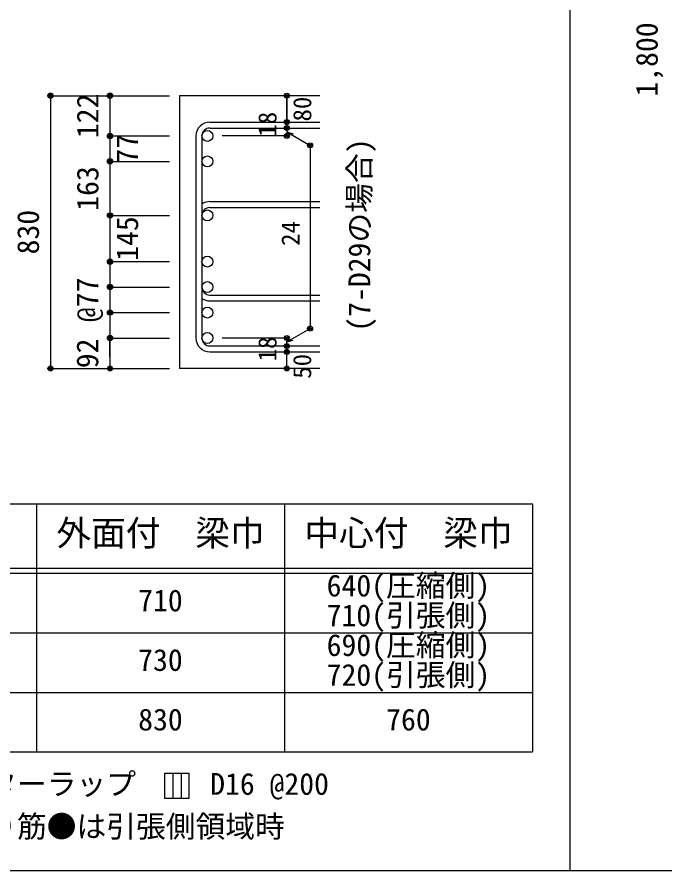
# Model space of a CAD drawing. Units: millimetres at full size, sheet at 1:30, with parts at other scales. Extents: x -5973 to 5954, y -4195 to 4201.
# Drawn here: x -2797 to -837, y -4195 to -1614 of the extents above; entities that cross this region are included whole.
import ezdxf
from ezdxf.enums import TextEntityAlignment as Align

# ---------------------------------------------------------------- set-up
doc = ezdxf.new("R2010")
doc.units = ezdxf.units.MM
doc.header["$LTSCALE"] = 30
doc.header["$PDMODE"] = 32
doc.header["$PDSIZE"] = 15
for name, color, linetype in [('0-1_躯体線', 2, 'Continuous'), ('0-5_基礎梁筋', 7, 'Continuous'), ('0-6_スタラップ筋', 7, 'Continuous'), ('0-7_文字', 4, 'Continuous'), ('0-D_寸法', 4, 'Continuous'), ('6-7_文字', 7, 'Continuous'), ('6-E_枠', 7, 'Continuous'), ('F-0_枠', 6, 'Continuous')]:
    doc.layers.add(name, color=color, linetype=linetype)
doc.styles.add('ＭＳ ゴシック', font='')
doc.styles.get('ＭＳ ゴシック').set_extended_font_data('MS Gothic')

msp = doc.modelspace()

# ---------------------------------------------------------------- linework, layer by layer
at = {"layer": '0-1_躯体線'}
for p, q in [((-1880.8, -1851.93), (-2305.8, -1851.93)), ((-2305.8, -1851.93), (-2305.8, -2676.43)), ((-1880.8, -2676.43), (-2305.8, -2676.43))]:
    msp.add_line(p, q, dxfattribs=at)
at = {"layer": '0-5_基礎梁筋', "color": 3}
for centre in [(-2221.3, -1973.63), (-2221.3, -2050.63), (-2221.3, -2213.93), (-2221.3, -2353.43), (-2221.3, -2430.43), (-2221.3, -2507.43), (-2221.3, -2584.43)]:
    msp.add_circle(centre, 16.5, dxfattribs=at)
at = {"layer": '0-6_スタラップ筋'}
for p, q in [((-2213.8, -1931.63), (-1880.8, -1931.63)), ((-2213.8, -1949.63), (-1880.8, -1949.63)), ((-2255.8, -1973.63), (-2255.8, -2584.43)), ((-2237.8, -1973.63), (-2237.8, -2584.43)), ((-2213.8, -2171.93), (-1880.8, -2171.93)), ((-2213.8, -2189.93), (-1880.8, -2189.93)), ((-2213.8, -2454.43), (-1880.8, -2454.43)), ((-2213.8, -2472.43), (-1880.8, -2472.43)), ((-2213.8, -2608.43), (-1880.8, -2608.43)), ((-2213.8, -2626.43), (-1880.8, -2626.43))]:
    msp.add_line(p, q, dxfattribs=at)
for centre, radius, start, end in [((-2213.8, -1973.63), 42, 90, 180), ((-2213.8, -1973.63), 24, 90, 180), ((-2213.8, -2213.93), 42, 90, 124.8499), ((-2213.8, -2213.93), 24, 90, 180), ((-2213.8, -2430.43), 24, 180, 270), ((-2213.8, -2430.43), 42, 235.1501, 270), ((-2213.8, -2584.43), 42, 180, 270), ((-2213.8, -2584.43), 24, 180, 270)]:
    msp.add_arc(centre, radius, start, end, dxfattribs=at)
at = {"layer": '0-D_寸法'}
for p, q in [((-2695.8, -1851.93), (-2515.8, -1851.93)), ((-2695.8, -1851.93), (-2515.8, -1851.93)), ((-2695.8, -1851.93), (-2695.8, -2676.43)), ((-2515.8, -1851.93), (-2335.8, -1851.93)), ((-2515.8, -1851.93), (-2335.8, -1851.93)), ((-1980.8, -1931.63), (-1980.8, -1851.93)), ((-1980.8, -1851.93), (-1980.8, -1931.63)), ((-1980.8, -1949.63), (-1980.8, -1931.63)), ((-1980.8, -1949.63), (-1980.8, -1973.63)), ((-2515.8, -1973.63), (-2335.8, -1973.63)), ((-2515.8, -1973.63), (-2335.8, -1973.63)), ((-1980.8, -1973.63), (-2176.89, -1973.63)), ((-1980.8, -1961.63), (-1910.74, -2002.08)), ((-1980.8, -1961.63), (-1961.48, -1966.81)), ((-1910.74, -2002.08), (-1910.74, -2555.98)), ((-2515.8, -2050.63), (-2335.8, -2050.63)), ((-2515.8, -2050.63), (-2335.8, -2050.63)), ((-2515.8, -2213.93), (-2335.8, -2213.93)), ((-2515.8, -2213.93), (-2335.8, -2213.93)), ((-2515.8, -2213.93), (-2515.8, -2676.43)), ((-2515.8, -2213.93), (-2515.8, -2584.43)), ((-2515.8, -2353.43), (-2335.8, -2353.43)), ((-2515.8, -2430.43), (-2335.8, -2430.43)), ((-2515.8, -2507.43), (-2335.8, -2507.43)), ((-1980.8, -2596.43), (-1910.74, -2555.98)), ((-2515.8, -2584.43), (-2335.8, -2584.43)), ((-2515.8, -2640.4), (-2515.8, -2584.43)), ((-1980.8, -2584.43), (-2176.89, -2584.43)), ((-1980.8, -2608.43), (-1980.8, -2584.43)), ((-1980.8, -2596.43), (-1961.48, -2591.26)), ((-1980.8, -2626.43), (-1980.8, -2608.43)), ((-1980.8, -2676.43), (-1980.8, -2626.43)), ((-2695.8, -2676.43), (-2515.8, -2676.43)), ((-2515.8, -2676.43), (-2335.8, -2676.43))]:
    msp.add_line(p, q, dxfattribs=at)
msp.add_lwpolyline([(-2515.8, -1851.93), (-2515.8, -1973.63), (-2515.8, -2050.63), (-2515.8, -2213.93)], dxfattribs=at)
for centre, radius in [((-2695.8, -1851.93), 8), ((-2695.8, -1851.93), 7.2), ((-2695.8, -1851.93), 6.4), ((-2695.8, -1851.93), 5.6), ((-2695.8, -1851.93), 4.8), ((-2695.8, -1851.93), 4), ((-2695.8, -1851.93), 3.2), ((-2695.8, -1851.93), 2.4), ((-2695.8, -1851.93), 1.6), ((-2695.8, -1851.93), 0.8), ((-2515.8, -1851.93), 8), ((-2515.8, -1851.93), 7.2), ((-2515.8, -1851.93), 6.4), ((-2515.8, -1851.93), 5.6), ((-2515.8, -1851.93), 4.8), ((-2515.8, -1851.93), 4), ((-2515.8, -1851.93), 3.2), ((-2515.8, -1851.93), 2.4), ((-2515.8, -1851.93), 1.6), ((-2515.8, -1851.93), 0.8), ((-1980.8, -1851.93), 4), ((-1980.8, -1851.93), 3.6), ((-1980.8, -1851.93), 3.2), ((-1980.8, -1851.93), 2.8), ((-1980.8, -1851.93), 2.4), ((-1980.8, -1851.93), 2), ((-1980.8, -1851.93), 1.6), ((-1980.8, -1851.93), 1.2), ((-1980.8, -1851.93), 0.8), ((-1980.8, -1851.93), 0.4), ((-1980.8, -1931.63), 4), ((-1980.8, -1931.63), 3.6), ((-1980.8, -1931.63), 3.2), ((-1980.8, -1931.63), 2.8), ((-1980.8, -1931.63), 2.4), ((-1980.8, -1931.63), 2), ((-1980.8, -1931.63), 1.6), ((-1980.8, -1931.63), 1.2), ((-1980.8, -1931.63), 0.8), ((-1980.8, -1931.63), 0.4), ((-1980.8, -1949.63), 4), ((-1980.8, -1949.63), 3.6), ((-1980.8, -1949.63), 3.2), ((-1980.8, -1949.63), 2.8), ((-1980.8, -1949.63), 2.4), ((-1980.8, -1949.63), 2), ((-1980.8, -1949.63), 1.6), ((-1980.8, -1949.63), 1.2), ((-1980.8, -1949.63), 0.8), ((-1980.8, -1949.63), 0.4), ((-2515.8, -1973.63), 8), ((-2515.8, -1973.63), 7.2), ((-2515.8, -1973.63), 6.4), ((-2515.8, -1973.63), 5.6), ((-2515.8, -1973.63), 4.8), ((-2515.8, -1973.63), 4), ((-2515.8, -1973.63), 3.2), ((-2515.8, -1973.63), 2.4), ((-2515.8, -1973.63), 1.6), ((-2515.8, -1973.63), 0.8), ((-1980.8, -1973.63), 4), ((-1980.8, -1973.63), 3.6), ((-1980.8, -1973.63), 3.2), ((-1980.8, -1973.63), 2.8), ((-1980.8, -1973.63), 2.4), ((-1980.8, -1973.63), 2), ((-1980.8, -1973.63), 1.6), ((-1980.8, -1973.63), 1.2), ((-1980.8, -1973.63), 0.8), ((-1980.8, -1973.63), 0.4), ((-1910.74, -2002.08), 4), ((-1910.74, -2002.08), 3.6), ((-1910.74, -2002.08), 3.2), ((-1910.74, -2002.08), 2.8), ((-1910.74, -2002.08), 2.4), ((-1910.74, -2002.08), 2), ((-1910.74, -2002.08), 1.6), ((-1910.74, -2002.08), 1.2), ((-1910.74, -2002.08), 0.8), ((-1910.74, -2002.08), 0.4), ((-2515.8, -2050.63), 8), ((-2515.8, -2050.63), 7.2), ((-2515.8, -2050.63), 6.4), ((-2515.8, -2050.63), 5.6), ((-2515.8, -2050.63), 4.8), ((-2515.8, -2050.63), 4), ((-2515.8, -2050.63), 3.2), ((-2515.8, -2050.63), 2.4), ((-2515.8, -2050.63), 1.6), ((-2515.8, -2050.63), 0.8), ((-2515.8, -2213.93), 8), ((-2515.8, -2213.93), 7.2), ((-2515.8, -2213.93), 6.4), ((-2515.8, -2213.93), 5.6), ((-2515.8, -2213.93), 4.8), ((-2515.8, -2213.93), 4), ((-2515.8, -2213.93), 3.2), ((-2515.8, -2213.93), 2.4), ((-2515.8, -2213.93), 1.6), ((-2515.8, -2213.93), 0.8), ((-2515.8, -2353.43), 8), ((-2515.8, -2353.43), 7.2), ((-2515.8, -2353.43), 6.4), ((-2515.8, -2353.43), 5.6), ((-2515.8, -2353.43), 4.8), ((-2515.8, -2353.43), 4), ((-2515.8, -2353.43), 3.2), ((-2515.8, -2353.43), 2.4), ((-2515.8, -2353.43), 1.6), ((-2515.8, -2353.43), 0.8), ((-2515.8, -2430.43), 8), ((-2515.8, -2430.43), 7.2), ((-2515.8, -2430.43), 6.4), ((-2515.8, -2430.43), 5.6), ((-2515.8, -2430.43), 4.8), ((-2515.8, -2430.43), 4), ((-2515.8, -2430.43), 3.2), ((-2515.8, -2430.43), 2.4), ((-2515.8, -2430.43), 1.6), ((-2515.8, -2430.43), 0.8), ((-2515.8, -2507.43), 8), ((-2515.8, -2507.43), 7.2), ((-2515.8, -2507.43), 6.4), ((-2515.8, -2507.43), 5.6), ((-2515.8, -2507.43), 4.8), ((-2515.8, -2507.43), 4), ((-2515.8, -2507.43), 3.2), ((-2515.8, -2507.43), 2.4), ((-2515.8, -2507.43), 1.6), ((-2515.8, -2507.43), 0.8), ((-1910.74, -2555.98), 4), ((-1910.74, -2555.98), 3.6), ((-1910.74, -2555.98), 3.2), ((-1910.74, -2555.98), 2.8), ((-1910.74, -2555.98), 2.4), ((-1910.74, -2555.98), 2), ((-1910.74, -2555.98), 1.6), ((-1910.74, -2555.98), 1.2), ((-2515.8, -2584.43), 8), ((-2515.8, -2584.43), 7.2), ((-2515.8, -2584.43), 6.4), ((-2515.8, -2584.43), 5.6), ((-2515.8, -2584.43), 4.8), ((-2515.8, -2584.43), 4), ((-1980.8, -2584.43), 4), ((-1980.8, -2584.43), 3.6), ((-1910.74, -2555.98), 0.8), ((-1910.74, -2555.98), 0.4), ((-2515.8, -2584.43), 3.2), ((-2515.8, -2584.43), 2.4), ((-2515.8, -2584.43), 1.6), ((-2515.8, -2584.43), 0.8), ((-1980.8, -2608.43), 4), ((-1980.8, -2608.43), 3.6), ((-1980.8, -2584.43), 3.2), ((-1980.8, -2608.43), 3.2), ((-1980.8, -2584.43), 2.8), ((-1980.8, -2608.43), 2.8), ((-1980.8, -2584.43), 2.4), ((-1980.8, -2608.43), 2.4), ((-1980.8, -2584.43), 2), ((-1980.8, -2608.43), 2), ((-1980.8, -2584.43), 1.6), ((-1980.8, -2584.43), 1.2), ((-1980.8, -2584.43), 0.8), ((-1980.8, -2584.43), 0.4), ((-1980.8, -2626.43), 4), ((-1980.8, -2626.43), 3.6), ((-1980.8, -2626.43), 3.2), ((-1980.8, -2626.43), 2.8), ((-1980.8, -2626.43), 2.4), ((-1980.8, -2626.43), 2), ((-1980.8, -2608.43), 1.6), ((-1980.8, -2626.43), 1.6), ((-1980.8, -2608.43), 1.2), ((-1980.8, -2626.43), 1.2), ((-1980.8, -2608.43), 0.8), ((-1980.8, -2626.43), 0.8), ((-1980.8, -2608.43), 0.4), ((-1980.8, -2626.43), 0.4), ((-2695.8, -2676.43), 7.2), ((-2695.8, -2676.43), 6.4), ((-2695.8, -2676.43), 5.6), ((-2695.8, -2676.43), 4.8), ((-2695.8, -2676.43), 4), ((-2695.8, -2676.43), 3.2), ((-2695.8, -2676.43), 2.4), ((-2695.8, -2676.43), 1.6), ((-2695.8, -2676.43), 0.8), ((-2515.8, -2676.43), 7.2), ((-2515.8, -2676.43), 6.4), ((-2515.8, -2676.43), 5.6), ((-2515.8, -2676.43), 4.8), ((-2515.8, -2676.43), 4), ((-2515.8, -2676.43), 3.2), ((-2515.8, -2676.43), 2.4), ((-2515.8, -2676.43), 1.6), ((-2515.8, -2676.43), 0.8), ((-1980.8, -2676.43), 4), ((-1980.8, -2676.43), 3.6), ((-1980.8, -2676.43), 3.2), ((-1980.8, -2676.43), 2.8), ((-1980.8, -2676.43), 2.4), ((-1980.8, -2676.43), 2), ((-1980.8, -2676.43), 1.6), ((-1980.8, -2676.43), 1.2), ((-1980.8, -2676.43), 0.8), ((-1980.8, -2676.43), 0.4)]:
    msp.add_circle(centre, radius, dxfattribs=at)
at = {"layer": '0-D_寸法', "color": 7}
for p in [(-2695.8, -1851.93), (-2515.8, -1851.93), (-1980.8, -1851.93), (-1980.8, -1931.63), (-1980.8, -1949.63), (-2515.8, -1973.63), (-1980.8, -1973.63), (-1910.74, -2002.08), (-2515.8, -2050.63), (-2515.8, -2213.93), (-2515.8, -2353.43), (-2515.8, -2353.43), (-2515.8, -2353.43), (-2515.8, -2430.43), (-2515.8, -2430.43), (-2515.8, -2430.43), (-2515.8, -2507.43), (-2515.8, -2507.43), (-1910.74, -2555.98), (-2515.8, -2584.43), (-2515.8, -2584.43), (-1980.8, -2584.43), (-1980.8, -2584.43), (-1980.8, -2608.43), (-1980.8, -2626.43), (-2695.8, -2676.43), (-2515.8, -2676.43), (-1980.8, -2676.43)]:
    msp.add_point(p, dxfattribs=at)
at = {"layer": '6-7_文字'}
for p, q in [((-2325.87, -3900.31), (-2325.87, -3975.31)), ((-2300.87, -3900.31), (-2300.87, -3975.31))]:
    msp.add_line(p, q, dxfattribs=at)
msp.add_lwpolyline([(-2350.87, -3975.31), (-2275.87, -3975.31), (-2275.87, -3900.31), (-2350.87, -3900.31)], close=True, dxfattribs=at)
at = {"layer": '6-E_枠', "color": 3}
for p, q in [((-3400.52, -3085.43), (-1238, -3085.43)), ((-1238, -3085.43), (-1238, -3835.43)), ((-3400.52, -3835.43), (-1238, -3835.43))]:
    msp.add_line(p, q, dxfattribs=at)
at = {"layer": '6-E_枠'}
for p, q in [((-2738, -3085.43), (-2738, -3835.43)), ((-1988, -3085.43), (-1988, -3835.43)), ((-3400.52, -3280.43), (-1238, -3280.43)), ((-3400.52, -3295.43), (-1238, -3295.43)), ((-3400.52, -3475.43), (-1238, -3475.43)), ((-3400.52, -3655.43), (-1238, -3655.43))]:
    msp.add_line(p, q, dxfattribs=at)
at = {"layer": 'F-0_枠', "color": 2}
msp.add_line((-1124.64, 4201.15), (-1124.64, -4195.24), dxfattribs=at)
at = {"layer": 'F-0_枠'}
msp.add_line((5954.1, -4195.24), (-5972.88, -4195.24), dxfattribs=at)

# ---------------------------------------------------------------- texts
at = {"layer": '0-7_文字', "color": 7, "style": 'ＭＳ ゴシック'}
msp.add_text('(7-D29の場合)', height=65.98, rotation=90, dxfattribs=at).set_placement((-1708.91, -2565.34), align=Align.BOTTOM_LEFT)
at = {"layer": '0-D_寸法', "style": 'ＭＳ ゴシック'}
for s, height, p in [('1,800', 65.98, (-839.6, -1854.66)), ('122', 65.98, (-2530.8, -1980.28)), ('80', 54.99, (-1890.45, -1929.82)), ('18', 54.99, (-1995.8, -1975.63)), ('77', 65.98, (-2410.8, -2057.13)), ('163', 65.98, (-2530.8, -2199.78)), ('830', 65.98, (-2710.8, -2331.68)), ('145', 65.98, (-2410.8, -2351.18)), ('24', 54.99, (-1925.82, -2305.96)), ('@77', 65.98, (-2531.39, -2536.37)), ('92', 65.98, (-2531.49, -2675.72)), ('18', 54.99, (-1995.8, -2654.93)), ('50', 54.99, (-1890.8, -2707.43))]:
    msp.add_text(s, height=height, rotation=90, dxfattribs=at).set_placement(p, align=Align.BOTTOM_LEFT)
at = {"layer": '6-7_文字', "color": 2, "style": 'ＭＳ ゴシック'}
for s, p in [('外面付\u3000梁巾', (-2678, -3235.43)), ('中心付\u3000梁巾', (-1928, -3235.43))]:
    msp.add_text(s, height=76.98, dxfattribs=at).set_placement(p, align=Align.BOTTOM_LEFT)
at = {"layer": '6-7_文字', "style": 'ＭＳ ゴシック'}
for s, p in [('640(圧縮側)', (-1860.5, -3385.43)), ('710', (-2430.5, -3430.43)), ('710(引張側)', (-1860.5, -3475.43)), ('690(圧縮側)', (-1860.5, -3565.43)), ('730', (-2430.5, -3610.43)), ('720(引張側)', (-1860.5, -3655.43)), ('830', (-2430.5, -3790.43)), ('760', (-1680.5, -3790.43)), ('※ 基礎梁スターラップ     D16 @200', (-3381.96, -3985.01)), ('※ 柱型立上り筋●は引張側領域時', (-3381.96, -4113.51))]:
    msp.add_text(s, height=65.98, dxfattribs=at).set_placement(p, align=Align.BOTTOM_LEFT)

doc.saveas('drawing.dxf')
